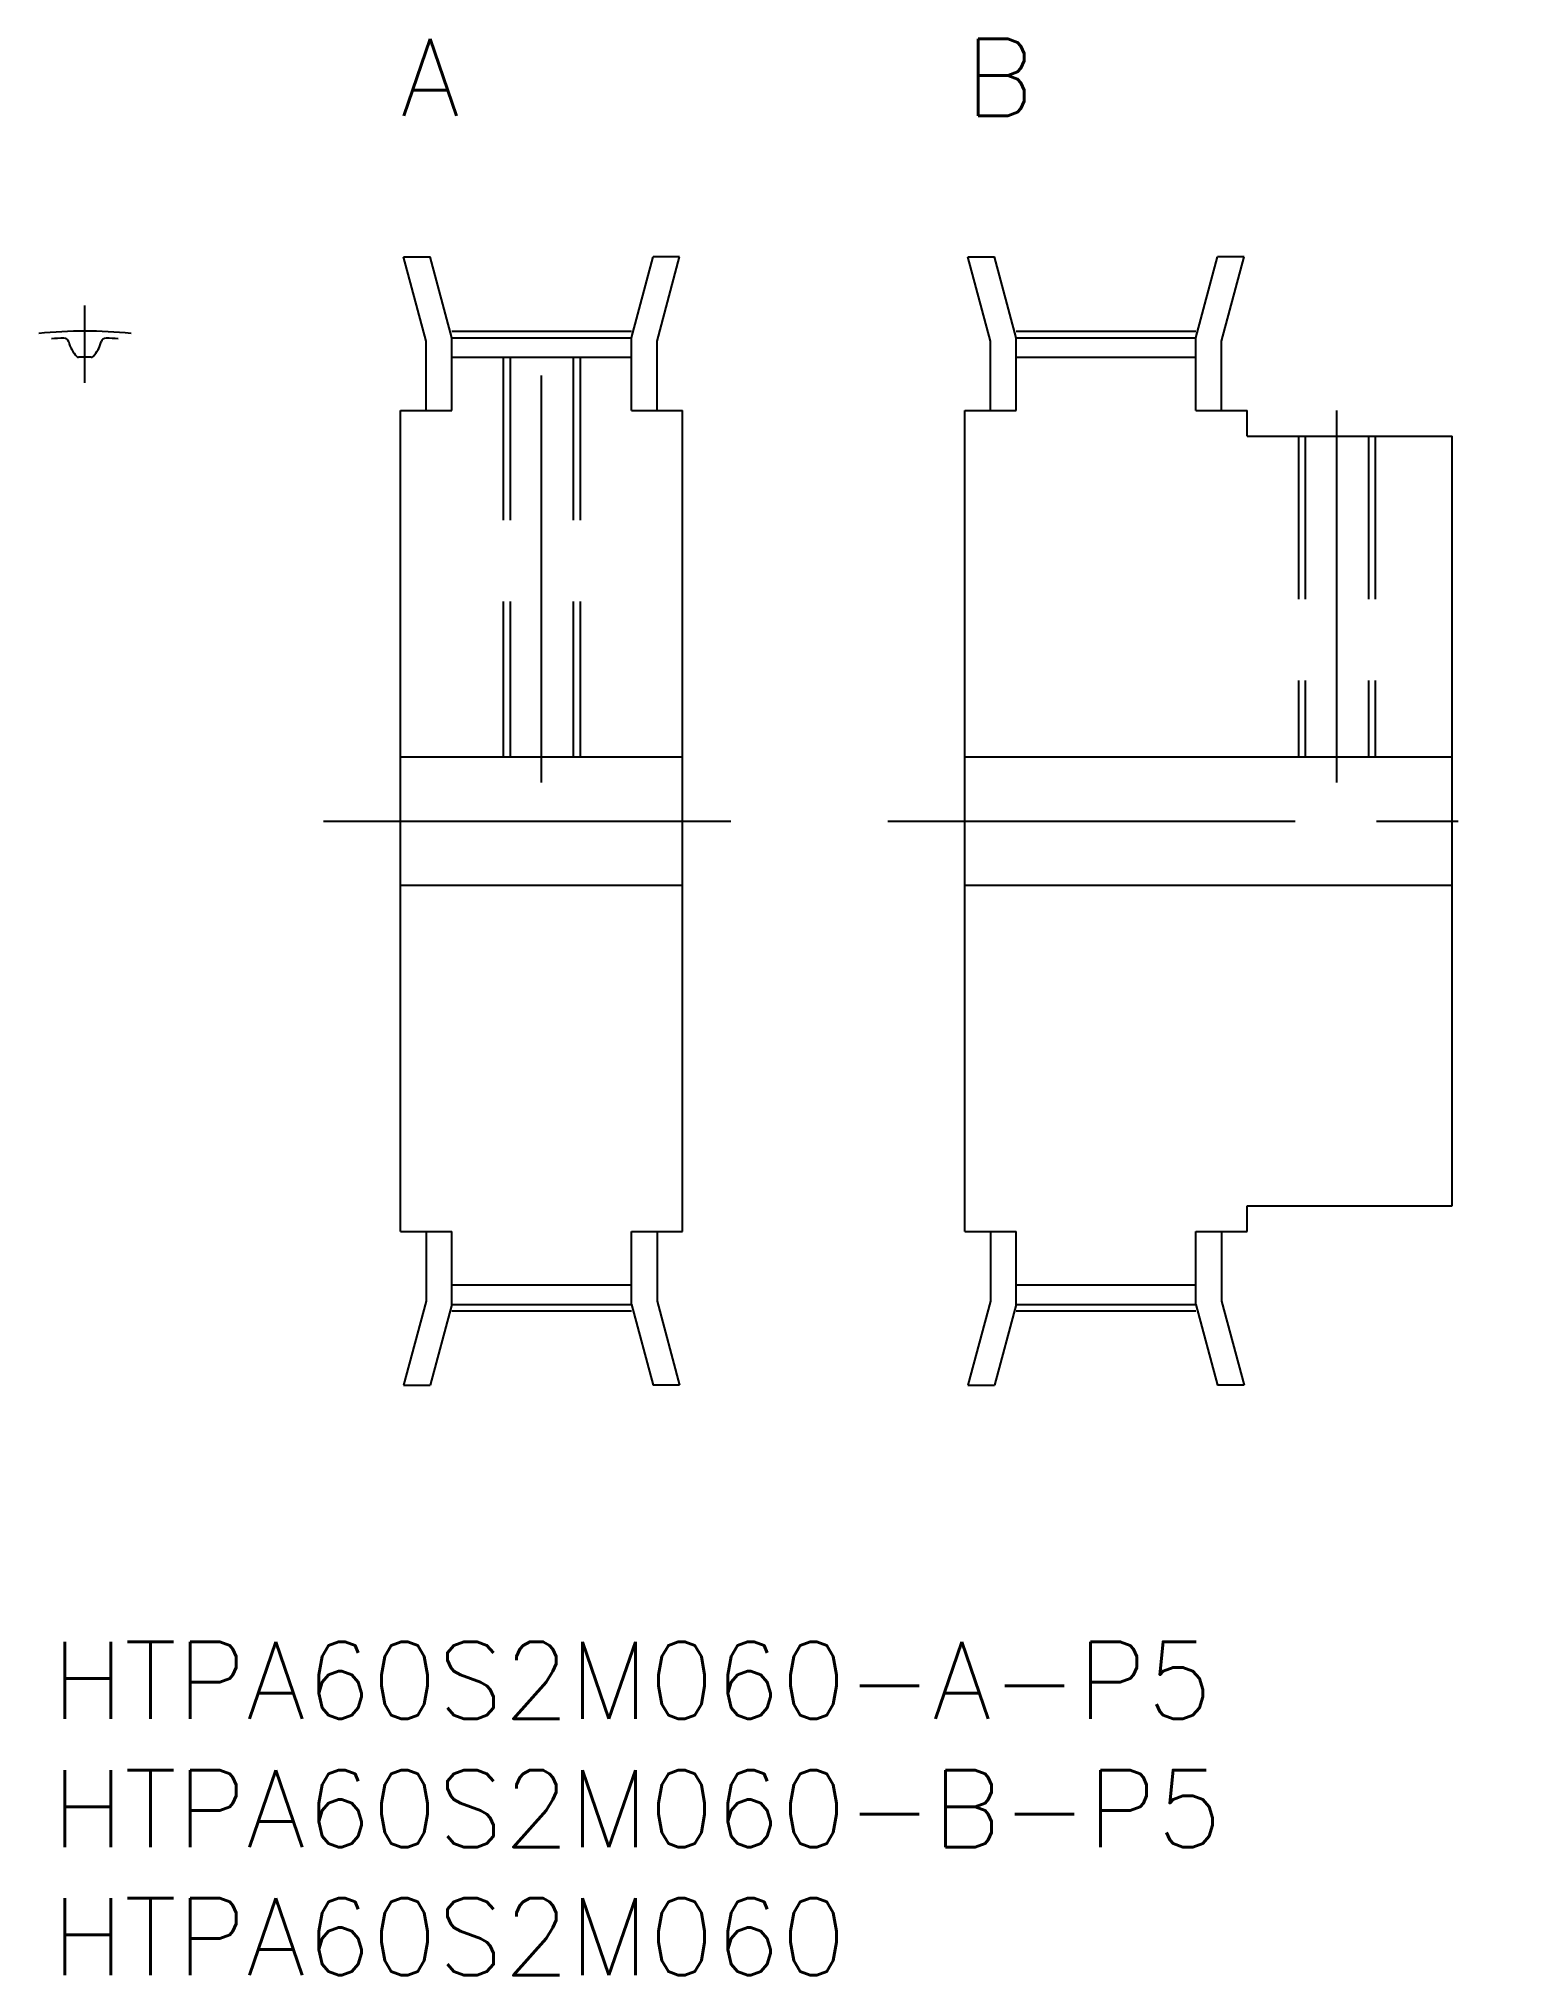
# Model space of a CAD drawing. Extents: x -0.5 to 57.6, y -13 to 62.5.
import ezdxf

# ---------------------------------------------------------------- set-up
doc = ezdxf.new("R2010")
doc.units = 0
doc.header["$LTSCALE"] = 0.5
doc.linetypes.add('CENTER', pattern=[50.8, 31.75, -6.35, 6.35, -6.35])
doc.linetypes.add('DASHED', pattern=[19.05, 12.7, -6.35])
for name, color, linetype in [('MSM_CENTER', 1, 'CENTER'), ('MSM_CONTINUOUS', 7, 'CONTINUOUS'), ('MSM_DASHED', 4, 'DASHED'), ('MSM_PART_NUMBER', 7, 'CONTINUOUS')]:
    doc.layers.add(name, color=color, linetype=linetype)
doc.styles.get("Standard").update_dxf_attribs({"font": 'txt.shx', "height": 1, "bigfont": 'bigfont.shx'})

# ---------------------------------------------------------------- blocks, each defined once
blk = doc.blocks.new('*U11')
at = {"layer": 'MSM_PART_NUMBER'}
blk.add_text('HTPA60S2M060-A-P5', height=3, dxfattribs=at).set_placement((0, -3))
blk = doc.blocks.new('*U12')
at = {"layer": 'MSM_PART_NUMBER'}
blk.add_text('HTPA60S2M060-B-P5', height=3, dxfattribs=at).set_placement((0, -8))
blk = doc.blocks.new('*U13')
at = {"layer": 'MSM_PART_NUMBER'}
blk.add_text('HTPA60S2M060', height=3, dxfattribs=at).set_placement((0, -13))

msp = doc.modelspace()

# ---------------------------------------------------------------- linework, layer by layer
at = {"layer": 'MSM_CENTER'}
for p, q in [((1.3, 49.085), (1.3, 52.099)), ((19.1, 33.5), (19.1, 52.1)), ((15.6, 51.1), (22.6, 51.1)), ((37.6, 51.1), (44.6, 51.1)), ((50.1, 33.5), (50.1, 48)), ((10.6, 32), (27.6, 32)), ((32.6, 32), (57.6, 32)), ((15.6, 12.9), (22.6, 12.9)), ((37.6, 12.9), (44.6, 12.9))]:
    msp.add_line(p, q, dxfattribs=at)
msp.add_arc((1.3, 32), 19.099, 84.59209, 95.40791, dxfattribs=at)
at = {"layer": 'MSM_CONTINUOUS'}
for p, q in [((14.6, 50.713), (13.719, 54)), ((13.719, 54), (14.755, 54)), ((15.6, 50.845), (14.755, 54)), ((22.6, 50.845), (23.445, 54)), ((24.481, 54), (23.445, 54)), ((23.6, 50.713), (24.481, 54)), ((36.6, 50.713), (35.719, 54)), ((35.719, 54), (36.755, 54)), ((37.6, 50.845), (36.755, 54)), ((44.6, 50.845), (45.445, 54)), ((46.481, 54), (45.445, 54)), ((45.6, 50.713), (46.481, 54)), ((14.6, 48), (14.6, 50.713)), ((15.6, 50.845), (22.6, 50.845)), ((15.6, 48), (15.6, 50.845)), ((22.6, 48), (22.6, 50.845)), ((23.6, 48), (23.6, 50.713)), ((36.6, 48), (36.6, 50.713)), ((37.6, 50.845), (44.6, 50.845)), ((37.6, 48), (37.6, 50.845)), ((44.6, 48), (44.6, 50.845)), ((45.6, 48), (45.6, 50.713)), ((15.6, 50.085), (22.6, 50.085)), ((37.6, 50.085), (44.6, 50.085)), ((39.35, 50.085), (39.35, 50.085)), ((41.1, 50.085), (41.1, 50.085)), ((13.6, 16), (13.6, 48)), ((13.6, 48), (15.6, 48)), ((22.6, 48), (24.6, 48)), ((24.6, 16), (24.6, 48)), ((35.6, 16), (35.6, 48)), ((35.6, 48), (37.6, 48)), ((44.6, 48), (46.6, 48)), ((46.6, 47), (46.6, 48)), ((46.6, 47), (54.6, 47)), ((54.6, 17), (54.6, 47)), ((13.6, 34.5), (24.6, 34.5)), ((35.6, 34.5), (54.6, 34.5)), ((13.6, 29.5), (24.6, 29.5)), ((35.6, 29.5), (54.6, 29.5)), ((46.6, 17), (54.6, 17)), ((46.6, 16), (46.6, 17)), ((13.6, 16), (15.6, 16)), ((14.6, 16), (14.6, 13.287)), ((15.6, 13.155), (15.6, 16)), ((22.6, 16), (24.6, 16)), ((22.6, 13.155), (22.6, 16)), ((23.6, 16), (23.6, 13.287)), ((35.6, 16), (37.6, 16)), ((36.6, 16), (36.6, 13.287)), ((37.6, 13.155), (37.6, 16)), ((44.6, 16), (46.6, 16)), ((44.6, 13.155), (44.6, 16)), ((45.6, 16), (45.6, 13.287)), ((15.6, 13.915), (22.6, 13.915)), ((37.6, 13.915), (44.6, 13.915)), ((14.6, 13.287), (13.719, 10)), ((15.6, 13.155), (14.755, 10)), ((15.6, 13.155), (22.6, 13.155)), ((22.6, 13.155), (23.445, 10)), ((23.6, 13.287), (24.481, 10)), ((36.6, 13.287), (35.719, 10)), ((37.6, 13.155), (36.755, 10)), ((37.6, 13.155), (44.6, 13.155)), ((44.6, 13.155), (45.445, 10)), ((45.6, 13.287), (46.481, 10)), ((13.719, 10), (14.755, 10)), ((24.481, 10), (23.445, 10)), ((35.719, 10), (36.755, 10)), ((46.481, 10), (45.445, 10))]:
    msp.add_line(p, q, dxfattribs=at)
for centre, radius, start, end in [((1.3, 32), 18.845, 92.50885, 93.95562), ((0.483, 50.637), 0.19, 14.52171, 92.50885), ((1.95, 51.017), 1.325, 194.52171, 222.88735), ((0.65, 51.017), 1.325, 317.11265, 345.47829), ((2.117, 50.637), 0.19, 87.49115, 165.47829), ((1.3, 32), 18.845, 86.04438, 87.49115), ((1.052, 50.183), 0.1, 222.88735, 270.77998), ((1.3, 32), 18.085, 89.22002, 90.77998), ((1.548, 50.183), 0.1, 269.22002, 317.11265)]:
    msp.add_arc(centre, radius, start, end, dxfattribs=at)
at = {"layer": 'MSM_DASHED'}
for p, q in [((17.6, 50.085), (17.6, 34.5)), ((17.871, 50.085), (17.871, 34.5)), ((20.33, 50.085), (20.33, 34.5)), ((20.6, 50.085), (20.6, 34.5)), ((48.6, 47), (48.6, 34.5)), ((48.871, 47), (48.871, 34.5)), ((51.33, 47), (51.33, 34.5)), ((51.6, 47), (51.6, 34.5))]:
    msp.add_line(p, q, dxfattribs=at)

# ---------------------------------------------------------------- block references
at = {"layer": 'MSM_CONTINUOUS'}
for name in ['*U11', '*U12', '*U13']:
    msp.add_blockref(name, (0, 0), dxfattribs=at)

# ---------------------------------------------------------------- texts
at = {"layer": 'MSM_PART_NUMBER'}
for s, p in [('A', (13.6, 59.5)), ('B', (35.6, 59.5))]:
    msp.add_text(s, height=3, dxfattribs=at).set_placement(p)

doc.saveas('drawing.dxf')
